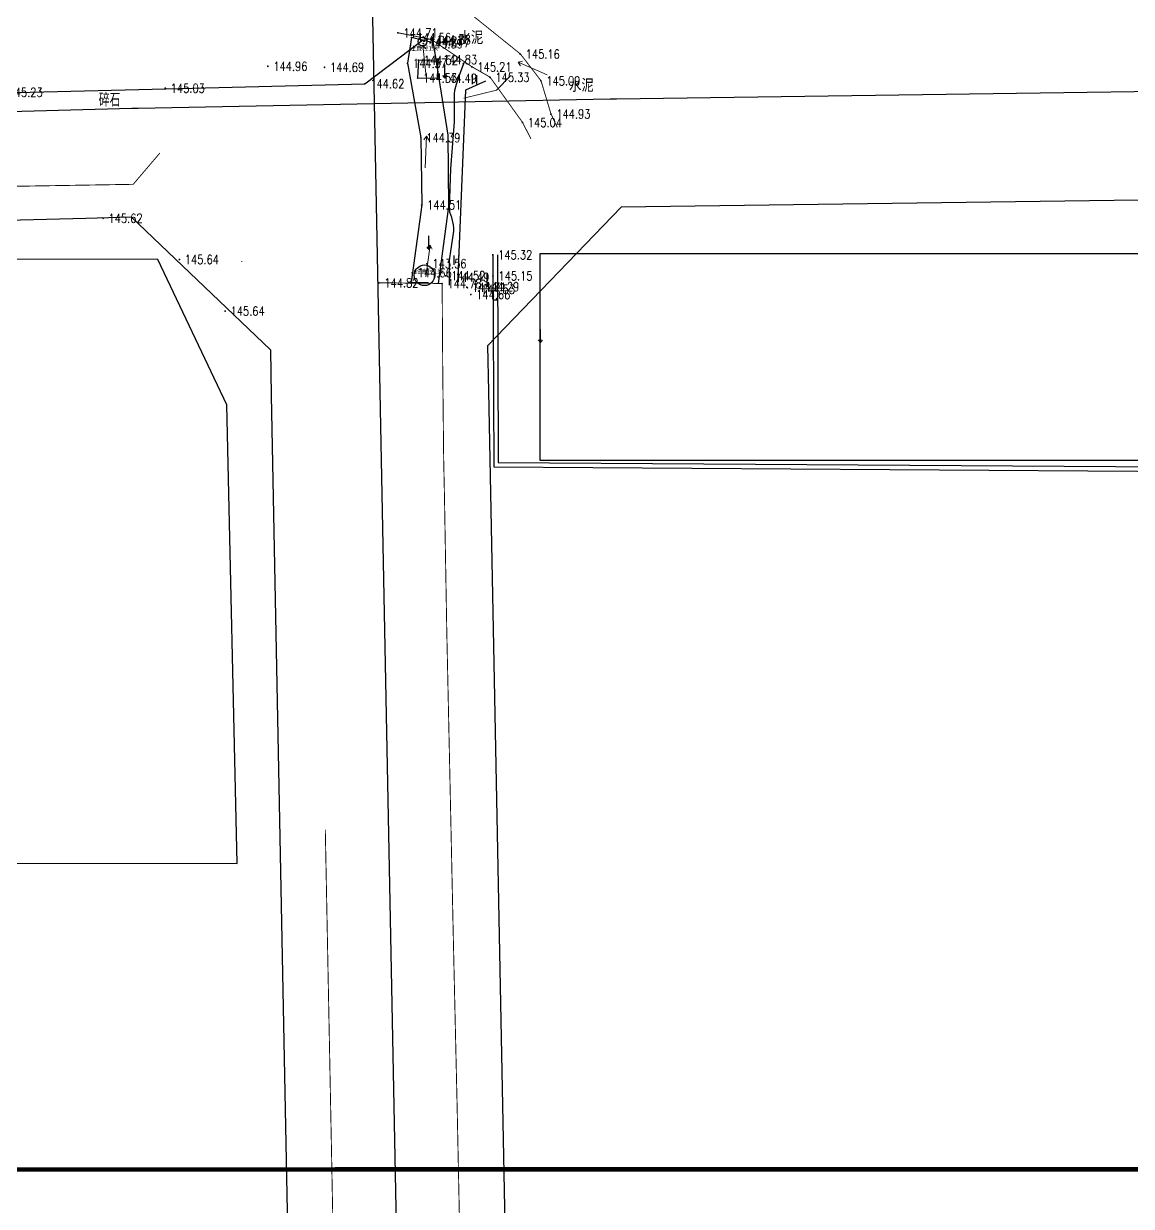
# Model space of a CAD drawing. Extents: x 529262 to 576451, y 2694391 to 2717535.
# Drawn here: x 563639.7 to 563762.1, y 2709203.5 to 2709334.2 of the extents above; entities that cross this region are included whole.
import ezdxf
from ezdxf.enums import TextEntityAlignment as Align
from ezdxf.xclip import XClip

# ---------------------------------------------------------------- set-up
doc = ezdxf.new("R2010")
doc.units = 0
doc.header["$XCLIPFRAME"] = 0
for name, color, linetype in [('DLSS', 4, 'Continuous'), ('DMTZ', 8, 'Continuous'), ('GCD', 8, 'Continuous'), ('JMD', 8, 'Continuous'), ('PP-COM', 7, 'Continuous'), ('RD-中线', 40, 'Continuous'), ('RD-红线', 7, 'Continuous'), ('ZBTZ', 8, 'Continuous'), ('污水管径标注_W10-', 202, 'Continuous')]:
    doc.layers.add(name, color=color, linetype=linetype)
doc.layers.add('SXSS', color=5, linetype='Continuous', lineweight=0)
doc.styles.add('HZ', font='rs.shx', dxfattribs={"width": 0.8, "bigfont": 'hztxt.shx'})
doc.styles.add('宋体', font='', dxfattribs={"width": 0.75})
doc.styles.get('宋体').set_extended_font_data('SimSun')
doc.linetypes.add('10421', pattern='A,2,[150,AAA.SHX,S=0.5,R=0,X=0,Y=0.5],1e-11', length=2)
doc.linetypes.add('445', pattern='A,8,-0.5,[147,AAA.SHX,S=1,R=0,X=0,Y=0],-1.5', length=10)

# ---------------------------------------------------------------- blocks, each defined once
blk = doc.blocks.new('A$C19FD0107')
at = {"layer": 'RD-中线', "color": 8, "linetype": 'Continuous'}
blk.add_lwpolyline([(-10183.3, 15387.4), (-7663.23, 14933.29, 0.038865), (-7616.9, 14928.62), (-7590.58, 14928.02), (-7346.35, 14934.22, -0.001455), (-7345.65, 14934.24), (-7293.51, 14935.26, -0.001453), (-7292.81, 14935.27), (-7218.98, 14936.29), (-7119.65, 14938.66)], format="xyb", dxfattribs=at)
at = {"layer": 'RD-中线', "color": 8, "linetype": 'Continuous', "flags": 128}
blk.add_lwpolyline([(-7325.56, 15239.3), (-7314.16, 14658.58)], dxfattribs=at)
at = {"layer": 'RD-红线', "color": 8}
blk.add_lwpolyline([(-7151.53, 14925.9), (-7218.75, 14924.29), (-7292.26, 14923.28)], dxfattribs=at)
for points in [[(-7292.26, 14923.28), (-7307.05, 14907.99, 0.415927)], [(-7331.05, 14907.52), (-7346.43, 14922.22, 0.41591)]]:
    blk.add_lwpolyline(points, format="xyb", dxfattribs=at)
at = {"layer": 'RD-红线', "color": 8, "linetype": 'Continuous', "flags": 128}
for points in [[(-7595.17, 14915.89), (-7351.45, 14922.09), (-7346.43, 14922.22)], [(-7331.05, 14907.52), (-7330.95, 14902.49), (-7327.04, 14703.38)], [(-7307.05, 14907.99), (-7306.95, 14902.96), (-7302.93, 14698.1)]]:
    blk.add_lwpolyline(points, dxfattribs=at)
blk = doc.blocks.new('GC200')
at = {"linetype": 'Continuous', "const_width": 0.2, "flags": 128}
blk.add_lwpolyline([(-0.1, 0, 1), (0.1, 0, 1)], format="xyb", close=True, dxfattribs=at)
blk = doc.blocks.new('gc086')
at = {"color": 8}
for p, q in [((0, 0), (7, 0)), ((7, 0), (6.18, 0.57)), ((7, 0), (6.18, -0.57))]:
    blk.add_line(p, q, dxfattribs=at)
blk = doc.blocks.new('gc121')
at = {"color": 8}
for p, q in [((-0.5, -1), (-0.5, 1)), ((0.5, -1), (0.5, 1))]:
    blk.add_line(p, q, dxfattribs=at)
blk = doc.blocks.new('gc120')
at = {"color": 8}
for p, q in [((0, 0), (0, 3)), ((-0.5, 0.6), (0, 0)), ((0, 0), (0.5, 0.6))]:
    blk.add_line(p, q, dxfattribs=at)

msp = doc.modelspace()

# ---------------------------------------------------------------- linework, layer by layer
at = {"const_width": 0.5}
msp.add_lwpolyline([(563442.786, 2709779.28), (563289.883, 2709779.107), (563289.942, 2709207.494), (563821.958, 2709207.599), (563821.803, 2709279.728), (564067.53, 2709279.755), (564067.347, 2709718.358), (563442.416, 2709715.821), (563442.786, 2709779.28)], dxfattribs=at)
at = {"color": 8, "linetype": 'Continuous'}
for centre, radius in [((563683.757, 2709332.199), 0.488), ((563683.757, 2709332.199), 0.488), ((563683.974, 2709306.371), 1.138), ((563683.974, 2709306.371), 1.138)]:
    msp.add_circle(centre, radius, dxfattribs=at)
at = {"layer": 'DLSS', "linetype": 'Continuous', "flags": 128}
for points in [[(563670.711, 2709361.091, 0.1, 0.1, 0), (563670.943, 2709349.443, 0, 0, 0), (563673.015, 2709245.11, 0.1, 0.1, 0), (563676.297, 2709074.944, 0.1, 0.1, 0), (563675.795, 2709072.606, 0.1, 0.1, 0), (563674.793, 2709069.897, 0.1, 0.1, 0), (563672.637, 2709065.014, 0.1, 0.1, 0), (563670.699, 2709063.116, 0.1, 0.1, 0), (563668.866, 2709062.112, 0.1, 0.1, 0), (563666.983, 2709061.544, 0.1, 0.1, 0), (563665.254, 2709061.114, 0.1, 0.1, 0), (563661.241, 2709060.611, 0.1, 0.1, 0), (563656.261, 2709060.814, 0.1, 0.1, 0), (563597.966, 2709069.111, 0, 0, 0)], [(563670.711, 2709361.091, 0.1, 0.1, 0), (563670.943, 2709349.443, 0, 0, 0), (563673.015, 2709245.11, 0.1, 0.1, 0), (563676.297, 2709074.944, 0.1, 0.1, 0), (563675.795, 2709072.606, 0.1, 0.1, 0), (563674.793, 2709069.897, 0.1, 0.1, 0), (563672.637, 2709065.014, 0.1, 0.1, 0), (563670.699, 2709063.116, 0.1, 0.1, 0), (563668.866, 2709062.112, 0.1, 0.1, 0), (563666.983, 2709061.544, 0.1, 0.1, 0), (563665.254, 2709061.114, 0.1, 0.1, 0), (563661.241, 2709060.611, 0.1, 0.1, 0), (563656.261, 2709060.814, 0.1, 0.1, 0), (563597.966, 2709069.111, 0, 0, 0)], [(563703.162, 2709016.539, 0.1, 0.1, 0), (563700.801, 2709020.179, 0.1, 0.1, 0), (563698.154, 2709024.548, 0.1, 0.1, 0), (563690.07, 2709038.402, 0.1, 0.1, 0), (563690.271, 2709039.302, 0.1, 0.1, 0), (563690.328, 2709040.649, 0.1, 0.1, 0), (563690.777, 2709043.233, 0.1, 0.1, 0), (563690.794, 2709050.252, 0.1, 0.1, 0), (563690.587, 2709059.547, 0.1, 0.1, 0), (563690.307, 2709069.135, 0.1, 0.1, 0), (563690.349, 2709075.298, 0.1, 0.1, 0), (563688.814, 2709149.971, 0.1, 0.1, 0), (563688.585, 2709164.186, 0.1, 0.1, 0), (563687.805, 2709203.797, 0.1, 0.1, 0), (563687.594, 2709214.13, 0.1, 0.1, 0), (563687.17, 2709232.884, 0.1, 0.1, 0), (563686.439, 2709267.171, 0.1, 0.1, 0), (563686.183, 2709282.056, 0.1, 0.1, 0), (563686.097, 2709286.118, 0.1, 0.1, 0), (563685.993, 2709296.145, 0.1, 0.1, 0), (563685.929, 2709305.466, 0.1, 0.1, 0), (563678.954, 2709305.546, 0, 0, 0)], [(563703.162, 2709016.539, 0.1, 0.1, 0), (563700.801, 2709020.179, 0.1, 0.1, 0), (563698.154, 2709024.548, 0.1, 0.1, 0), (563690.07, 2709038.402, 0.1, 0.1, 0), (563690.271, 2709039.302, 0.1, 0.1, 0), (563690.328, 2709040.649, 0.1, 0.1, 0), (563690.777, 2709043.233, 0.1, 0.1, 0), (563690.794, 2709050.252, 0.1, 0.1, 0), (563690.587, 2709059.547, 0.1, 0.1, 0), (563690.307, 2709069.135, 0.1, 0.1, 0), (563690.349, 2709075.298, 0.1, 0.1, 0), (563688.814, 2709149.971, 0.1, 0.1, 0), (563688.585, 2709164.186, 0.1, 0.1, 0), (563687.805, 2709203.797, 0.1, 0.1, 0), (563687.594, 2709214.13, 0.1, 0.1, 0), (563687.17, 2709232.884, 0.1, 0.1, 0), (563686.439, 2709267.171, 0.1, 0.1, 0), (563686.183, 2709282.056, 0.1, 0.1, 0), (563686.097, 2709286.118, 0.1, 0.1, 0), (563685.993, 2709296.145, 0.1, 0.1, 0), (563685.929, 2709305.466, 0.1, 0.1, 0), (563678.954, 2709305.546, 0, 0, 0)]]:
    msp.add_lwpolyline(points, format="xyseb", dxfattribs=at)
at = {"layer": 'DLSS', "linetype": 'Continuous', "elevation": -4.011, "flags": 128}
msp.add_lwpolyline([(563684.614, 2709360.673, 0.1, 0.1, 0), (563684.616, 2709360.654, 0, 0, 0), (563677.889, 2709360.743, 0, 0, 0), (563678.953, 2709305.596, 0, 0, 0)], format="xyseb", dxfattribs=at)
msp.add_lwpolyline([(563684.614, 2709360.673, 0.1, 0.1, 0), (563684.616, 2709360.654, 0, 0, 0), (563677.889, 2709360.743, 0, 0, 0), (563678.953, 2709305.596, 0, 0, 0)], format="xyseb", dxfattribs=at)
at = {"layer": 'DLSS', "linetype": 'Continuous', "const_width": 0.1, "flags": 128}
for points in [[(563694.58, 2709330.824), (563683.08, 2709340.071)], [(563694.58, 2709330.824), (563683.08, 2709340.071)], [(563695.744, 2709321.444), (563694.814, 2709323.264), (563691.227, 2709328.263), (563689.235, 2709329.405), (563684.74, 2709332.424), (563681.055, 2709333.17)], [(563695.744, 2709321.444), (563694.814, 2709323.264), (563691.227, 2709328.263), (563689.235, 2709329.405), (563684.74, 2709332.424), (563681.055, 2709333.17)], [(563694.58, 2709330.824), (563696.856, 2709327.867), (563697.959, 2709324.199), (563698.65, 2709322.719)], [(563694.58, 2709330.824), (563696.856, 2709327.867), (563697.959, 2709324.199), (563698.65, 2709322.719)], [(563509.441, 2709313.753), (563557.732, 2709314.851), (563651.785, 2709316.423), (563654.735, 2709319.887)]]:
    msp.add_lwpolyline(points, dxfattribs=at)
at = {"layer": 'DMTZ', "linetype": '10421', "flags": 128}
for points in [[(563684.99, 2709332.049), (563682.553, 2709332.658), (563682.107, 2709329.807), (563683.584, 2709321.579), (563683.678, 2709314.153), (563682.491, 2709305.57), (563684.426, 2709305.557)], [(563684.99, 2709332.049), (563682.553, 2709332.658), (563682.107, 2709329.807), (563683.584, 2709321.579), (563683.678, 2709314.153), (563682.491, 2709305.57), (563684.426, 2709305.557)], [(563685.537, 2709305.47), (563686.681, 2709313.965), (563686.581, 2709321.865), (563684.99, 2709332.049)], [(563685.537, 2709305.47), (563686.681, 2709313.965), (563686.581, 2709321.865), (563684.99, 2709332.049)], [(563686.741, 2709305.262), (563686.756, 2709308.025), (563687.225, 2709311.239), (563687.226, 2709311.573), (563687.191, 2709311.956), (563687.001, 2709312.741), (563686.772, 2709313.337), (563686.724, 2709313.831), (563686.903, 2709318.14), (563687.305, 2709323.341), (563687.297, 2709326.383), (563687.346, 2709326.809), (563687.529, 2709327.473), (563687.895, 2709328.596), (563688.382, 2709329.972)]]:
    msp.add_lwpolyline(points, dxfattribs=at)
at = {"layer": 'JMD', "linetype": 'Continuous'}
msp.add_line((563691.557, 2709303.643), (563692.057, 2709303.645), dxfattribs=at)
msp.add_line((563691.557, 2709303.643), (563692.057, 2709303.645), dxfattribs=at)
at = {"layer": 'JMD', "linetype": 'Continuous', "flags": 128}
for points in [[(563683.307, 2709330.135), (563683.223, 2709328.172), (563685.417, 2709328.146), (563685.501, 2709330.109)], [(563567.37, 2709241.408), (563663.278, 2709241.37), (563662.137, 2709292.046), (563654.488, 2709308.13), (563565.866, 2709308.165), (563566.228, 2709292.084)], [(563567.37, 2709241.408), (563663.278, 2709241.37), (563662.137, 2709292.046), (563654.488, 2709308.13), (563565.866, 2709308.165), (563566.228, 2709292.084)]]:
    msp.add_lwpolyline(points, close=True, dxfattribs=at)
at = {"layer": 'JMD', "linetype": '445', "flags": 128}
msp.add_lwpolyline([(563690.715, 2709327.803), (563688.508, 2709326.809), (563687.628, 2709305.304)], dxfattribs=at)
at = {"layer": 'JMD', "linetype": 'Continuous', "flags": 128}
for points in [[(563663.742, 2709307.894), (563663.742, 2709307.861)], [(563691.534, 2709308.643), (563691.641, 2709285.193), (563811.991, 2709284.401), (563812.045, 2709285.902)], [(563691.534, 2709308.643), (563691.641, 2709285.193), (563811.991, 2709284.401), (563812.045, 2709285.902)], [(563692.034, 2709308.645), (563692.139, 2709285.69), (563811.509, 2709284.904), (563811.545, 2709285.92)], [(563692.034, 2709308.645), (563692.139, 2709285.69), (563811.509, 2709284.904), (563811.545, 2709285.92)]]:
    msp.add_lwpolyline(points, dxfattribs=at)
at = {"layer": 'JMD', "linetype": 'Continuous'}
msp.add_lwpolyline([(563696.768, 2709308.781), (563812.045, 2709308.781), (563812.045, 2709285.902), (563696.768, 2709285.892)], close=True, dxfattribs=at)
msp.add_lwpolyline([(563696.768, 2709308.781), (563812.045, 2709308.781), (563812.045, 2709285.902), (563696.768, 2709285.892)], close=True, dxfattribs=at)
at = {"layer": 'SXSS', "color": 8, "linetype": 'Continuous'}
msp.add_lwpolyline([(563693.478, 2709328.42), (563691.929, 2709326.834), (563688.337, 2709325.955)], dxfattribs=at)
at = {"layer": '污水管径标注_W10-'}
msp.add_lwpolyline([(563377.888, 2709331.026), (563397.466, 2709320.991), (563415.461, 2709321.409), (563435.456, 2709321.872), (563457.45, 2709322.382), (563475.445, 2709322.8), (563495.44, 2709323.263), (563517.434, 2709323.773), (563535.429, 2709324.189), (563555.423, 2709324.65), (563577.418, 2709325.158), (563595.413, 2709325.567), (563615.408, 2709326.021), (563637.402, 2709326.521), (563655.396, 2709326.975), (563677.389, 2709327.53), (563683.772, 2709332.354)], dxfattribs=at)

# ---------------------------------------------------------------- block references
at = {"layer": 'GCD', "color": 3, "linetype": 'Continuous'}
ref = msp.add_blockref('GC200', (563681.043, 2709333.154, 144.71), dxfattribs=dict(at, xscale=0.5, yscale=0.5, zscale=0.5))
ref.add_attrib('height', '144.71', dxfattribs={"linetype": 'Continuous', "height": 1, "style": 'HZ', "width": 0.8}).set_placement((563681.643, 2709333.154, 144.71), align=Align.MIDDLE_LEFT)
ref = msp.add_blockref('GC200', (563681.043, 2709333.154, 144.71), dxfattribs=dict(at, xscale=0.5, yscale=0.5, zscale=0.5))
ref.add_attrib('height', '144.71', dxfattribs={"linetype": 'Continuous', "height": 1, "style": 'HZ', "width": 0.8}).set_placement((563681.643, 2709333.154, 144.71), align=Align.MIDDLE_LEFT)
ref = msp.add_blockref('GC200', (563682.541, 2709332.642, 144.56), dxfattribs=dict(at, xscale=0.5, yscale=0.5, zscale=0.5))
ref.add_attrib('height', '144.56', dxfattribs={"linetype": 'Continuous', "height": 1, "style": 'HZ', "width": 0.8}).set_placement((563683.141, 2709332.642, 144.56), align=Align.MIDDLE_LEFT)
ref = msp.add_blockref('GC200', (563682.541, 2709332.642, 144.56), dxfattribs=dict(at, xscale=0.5, yscale=0.5, zscale=0.5))
ref.add_attrib('height', '144.56', dxfattribs={"linetype": 'Continuous', "height": 1, "style": 'HZ', "width": 0.8}).set_placement((563683.141, 2709332.642, 144.56), align=Align.MIDDLE_LEFT)
ref = msp.add_blockref('GC200', (563683.923, 2709332.231, 144.268), dxfattribs=dict(at, xscale=0.5, yscale=0.5, zscale=0.5))
ref.add_attrib('height', '144.27', dxfattribs={"linetype": 'Continuous', "height": 1, "style": 'HZ', "width": 0.8}).set_placement((563684.523, 2709332.231, 144.268), align=Align.MIDDLE_LEFT)
ref = msp.add_blockref('GC200', (563683.923, 2709332.231, 144.268), dxfattribs=dict(at, xscale=0.5, yscale=0.5, zscale=0.5))
ref.add_attrib('height', '144.27', dxfattribs={"linetype": 'Continuous', "height": 1, "style": 'HZ', "width": 0.8}).set_placement((563684.523, 2709332.231, 144.268), align=Align.MIDDLE_LEFT)
ref = msp.add_blockref('GC200', (563684.728, 2709332.408, 144.884), dxfattribs=dict(at, xscale=0.5, yscale=0.5, zscale=0.5))
ref.add_attrib('height', '144.88', dxfattribs={"linetype": 'Continuous', "height": 1, "style": 'HZ', "width": 0.8}).set_placement((563685.328, 2709332.408, 144.884), align=Align.MIDDLE_LEFT)
ref = msp.add_blockref('GC200', (563684.728, 2709332.408, 144.884), dxfattribs=dict(at, xscale=0.5, yscale=0.5, zscale=0.5))
ref.add_attrib('height', '144.88', dxfattribs={"linetype": 'Continuous', "height": 1, "style": 'HZ', "width": 0.8}).set_placement((563685.328, 2709332.408, 144.884), align=Align.MIDDLE_LEFT)
ref = msp.add_blockref('GC200', (563683.848, 2709331.973, 143.394), dxfattribs=dict(at, xscale=0.5, yscale=0.5, zscale=0.5))
ref.add_attrib('height', '143.39', dxfattribs={"linetype": 'Continuous', "height": 1, "style": 'HZ', "width": 0.8}).set_placement((563684.448, 2709331.973, 143.394), align=Align.MIDDLE_LEFT)
ref = msp.add_blockref('GC200', (563683.848, 2709331.973, 143.394), dxfattribs=dict(at, xscale=0.5, yscale=0.5, zscale=0.5))
ref.add_attrib('height', '143.39', dxfattribs={"linetype": 'Continuous', "height": 1, "style": 'HZ', "width": 0.8}).set_placement((563684.448, 2709331.973, 143.394), align=Align.MIDDLE_LEFT)
ref = msp.add_blockref('GC200', (563684.603, 2709332.071, 144.471), dxfattribs=dict(at, xscale=0.5, yscale=0.5, zscale=0.5))
ref.add_attrib('height', '144.47', dxfattribs={"linetype": 'Continuous', "height": 1, "style": 'HZ', "width": 0.8}).set_placement((563685.203, 2709332.071, 144.471), align=Align.MIDDLE_LEFT)
ref = msp.add_blockref('GC200', (563684.603, 2709332.071, 144.471), dxfattribs=dict(at, xscale=0.5, yscale=0.5, zscale=0.5))
ref.add_attrib('height', '144.47', dxfattribs={"linetype": 'Continuous', "height": 1, "style": 'HZ', "width": 0.8}).set_placement((563685.203, 2709332.071, 144.471), align=Align.MIDDLE_LEFT)
ref = msp.add_blockref('GC200', (563682.095, 2709329.791, 144.365), dxfattribs=dict(at, xscale=0.5, yscale=0.5, zscale=0.5))
ref.add_attrib('height', '144.37', dxfattribs={"linetype": 'Continuous', "height": 1, "style": 'HZ', "width": 0.8}).set_placement((563682.695, 2709329.791, 144.365), align=Align.MIDDLE_LEFT)
ref = msp.add_blockref('GC200', (563682.095, 2709329.791, 144.365), dxfattribs=dict(at, xscale=0.5, yscale=0.5, zscale=0.5))
ref.add_attrib('height', '144.37', dxfattribs={"linetype": 'Continuous', "height": 1, "style": 'HZ', "width": 0.8}).set_placement((563682.695, 2709329.791, 144.365), align=Align.MIDDLE_LEFT)
at = {"layer": 'GCD', "linetype": 'Continuous'}
ref = msp.add_blockref('GC200', (563683.303, 2709330.138, 144.52), dxfattribs=dict(at, xscale=0.5, yscale=0.5, zscale=0.5))
ref.add_attrib('height', '144.52', dxfattribs={"linetype": 'Continuous', "height": 1, "style": 'HZ', "width": 0.8}).set_placement((563683.903, 2709330.138, 144.52), align=Align.MIDDLE_LEFT)
ref = msp.add_blockref('GC200', (563685.424, 2709330.207, 144.831), dxfattribs=dict(at, xscale=0.5, yscale=0.5, zscale=0.5))
ref.add_attrib('height', '144.83', dxfattribs={"linetype": 'Continuous', "height": 1, "style": 'HZ', "width": 0.8}).set_placement((563686.024, 2709330.207, 144.831), align=Align.MIDDLE_LEFT)
at = {"layer": 'GCD', "color": 3, "linetype": 'Continuous'}
ref = msp.add_blockref('GC200', (563694.568, 2709330.808, 145.164), dxfattribs=dict(at, xscale=0.5, yscale=0.5, zscale=0.5))
ref.add_attrib('height', '145.16', dxfattribs={"linetype": 'Continuous', "height": 1, "style": 'HZ', "width": 0.8}).set_placement((563695.168, 2709330.808, 145.164), align=Align.MIDDLE_LEFT)
ref = msp.add_blockref('GC200', (563694.568, 2709330.808, 145.164), dxfattribs=dict(at, xscale=0.5, yscale=0.5, zscale=0.5))
ref.add_attrib('height', '145.16', dxfattribs={"linetype": 'Continuous', "height": 1, "style": 'HZ', "width": 0.8}).set_placement((563695.168, 2709330.808, 145.164), align=Align.MIDDLE_LEFT)
at = {"layer": 'GCD', "linetype": 'Continuous'}
ref = msp.add_blockref('GC200', (563666.669, 2709329.463, 144.956), dxfattribs=dict(at, xscale=0.5, yscale=0.5, zscale=0.5))
ref.add_attrib('height', '144.96', dxfattribs={"linetype": 'Continuous', "height": 1, "style": 'HZ', "width": 0.8}).set_placement((563667.269, 2709329.463, 144.956), align=Align.MIDDLE_LEFT)
ref = msp.add_blockref('GC200', (563672.936, 2709329.353, 144.688), dxfattribs=dict(at, xscale=0.5, yscale=0.5, zscale=0.5))
ref.add_attrib('height', '144.69', dxfattribs={"linetype": 'Continuous', "height": 1, "style": 'HZ', "width": 0.8}).set_placement((563673.536, 2709329.353, 144.688), align=Align.MIDDLE_LEFT)
at = {"layer": 'GCD', "color": 3, "linetype": 'Continuous'}
ref = msp.add_blockref('GC200', (563689.223, 2709329.389, 145.207), dxfattribs=dict(at, xscale=0.5, yscale=0.5, zscale=0.5))
ref.add_attrib('height', '145.21', dxfattribs={"linetype": 'Continuous', "height": 1, "style": 'HZ', "width": 0.8}).set_placement((563689.823, 2709329.389, 145.207), align=Align.MIDDLE_LEFT)
ref = msp.add_blockref('GC200', (563689.223, 2709329.389, 145.207), dxfattribs=dict(at, xscale=0.5, yscale=0.5, zscale=0.5))
ref.add_attrib('height', '145.21', dxfattribs={"linetype": 'Continuous', "height": 1, "style": 'HZ', "width": 0.8}).set_placement((563689.823, 2709329.389, 145.207), align=Align.MIDDLE_LEFT)
at = {"layer": 'GCD', "linetype": 'Continuous'}
ref = msp.add_blockref('GC200', (563655.331, 2709327.043, 145.03), dxfattribs=dict(at, xscale=0.5, yscale=0.5, zscale=0.5))
ref.add_attrib('height', '145.03', dxfattribs={"linetype": 'Continuous', "height": 1, "style": 'HZ', "width": 0.8}).set_placement((563655.931, 2709327.043, 145.03), align=Align.MIDDLE_LEFT)
ref = msp.add_blockref('GC200', (563677.386, 2709327.532, 144.62), dxfattribs=dict(at, xscale=0.5, yscale=0.5, zscale=0.5))
ref.add_attrib('height', '144.62', dxfattribs={"linetype": 'Continuous', "height": 1, "style": 'HZ', "width": 0.8}).set_placement((563677.986, 2709327.532, 144.62), align=Align.MIDDLE_LEFT)
ref = msp.add_blockref('GC200', (563683.219, 2709328.175, 144.525), dxfattribs=dict(at, xscale=0.5, yscale=0.5, zscale=0.5))
ref.add_attrib('height', '144.53', dxfattribs={"linetype": 'Continuous', "height": 1, "style": 'HZ', "width": 0.8}).set_placement((563683.819, 2709328.175, 144.525), align=Align.MIDDLE_LEFT)
ref = msp.add_blockref('GC200', (563685.413, 2709328.149, 144.492), dxfattribs=dict(at, xscale=0.5, yscale=0.5, zscale=0.5))
ref.add_attrib('height', '144.49', dxfattribs={"linetype": 'Continuous', "height": 1, "style": 'HZ', "width": 0.8}).set_placement((563686.013, 2709328.149, 144.492), align=Align.MIDDLE_LEFT)
at = {"layer": 'GCD', "color": 3, "linetype": 'Continuous'}
ref = msp.add_blockref('GC200', (563691.215, 2709328.247, 145.328), dxfattribs=dict(at, xscale=0.5, yscale=0.5, zscale=0.5))
ref.add_attrib('height', '145.33', dxfattribs={"linetype": 'Continuous', "height": 1, "style": 'HZ', "width": 0.8}).set_placement((563691.815, 2709328.247, 145.328), align=Align.MIDDLE_LEFT)
ref = msp.add_blockref('GC200', (563691.215, 2709328.247, 145.328), dxfattribs=dict(at, xscale=0.5, yscale=0.5, zscale=0.5))
ref.add_attrib('height', '145.33', dxfattribs={"linetype": 'Continuous', "height": 1, "style": 'HZ', "width": 0.8}).set_placement((563691.815, 2709328.247, 145.328), align=Align.MIDDLE_LEFT)
ref = msp.add_blockref('GC200', (563696.844, 2709327.851, 145.09), dxfattribs=dict(at, xscale=0.5, yscale=0.5, zscale=0.5))
ref.add_attrib('height', '145.09', dxfattribs={"linetype": 'Continuous', "height": 1, "style": 'HZ', "width": 0.8}).set_placement((563697.444, 2709327.851, 145.09), align=Align.MIDDLE_LEFT)
ref = msp.add_blockref('GC200', (563696.844, 2709327.851, 145.09), dxfattribs=dict(at, xscale=0.5, yscale=0.5, zscale=0.5))
ref.add_attrib('height', '145.09', dxfattribs={"linetype": 'Continuous', "height": 1, "style": 'HZ', "width": 0.8}).set_placement((563697.444, 2709327.851, 145.09), align=Align.MIDDLE_LEFT)
at = {"layer": 'GCD', "linetype": 'Continuous'}
ref = msp.add_blockref('GC200', (563637.403, 2709326.597, 145.23), dxfattribs=dict(at, xscale=0.5, yscale=0.5, zscale=0.5))
ref.add_attrib('height', '145.23', dxfattribs={"linetype": 'Continuous', "height": 1, "style": 'HZ', "width": 0.8}).set_placement((563638.003, 2709326.597, 145.23), align=Align.MIDDLE_LEFT)
at = {"layer": 'GCD', "color": 3, "linetype": 'Continuous'}
ref = msp.add_blockref('GC200', (563694.802, 2709323.248, 145.036), dxfattribs=dict(at, xscale=0.5, yscale=0.5, zscale=0.5))
ref.add_attrib('height', '145.04', dxfattribs={"linetype": 'Continuous', "height": 1, "style": 'HZ', "width": 0.8}).set_placement((563695.402, 2709323.248, 145.036), align=Align.MIDDLE_LEFT)
ref = msp.add_blockref('GC200', (563694.802, 2709323.248, 145.036), dxfattribs=dict(at, xscale=0.5, yscale=0.5, zscale=0.5))
ref.add_attrib('height', '145.04', dxfattribs={"linetype": 'Continuous', "height": 1, "style": 'HZ', "width": 0.8}).set_placement((563695.402, 2709323.248, 145.036), align=Align.MIDDLE_LEFT)
ref = msp.add_blockref('GC200', (563697.947, 2709324.183, 144.93), dxfattribs=dict(at, xscale=0.5, yscale=0.5, zscale=0.5))
ref.add_attrib('height', '144.93', dxfattribs={"linetype": 'Continuous', "height": 1, "style": 'HZ', "width": 0.8}).set_placement((563698.547, 2709324.183, 144.93), align=Align.MIDDLE_LEFT)
ref = msp.add_blockref('GC200', (563697.947, 2709324.183, 144.93), dxfattribs=dict(at, xscale=0.5, yscale=0.5, zscale=0.5))
ref.add_attrib('height', '144.93', dxfattribs={"linetype": 'Continuous', "height": 1, "style": 'HZ', "width": 0.8}).set_placement((563698.547, 2709324.183, 144.93), align=Align.MIDDLE_LEFT)
ref = msp.add_blockref('GC200', (563683.572, 2709321.563, 144.387), dxfattribs=dict(at, xscale=0.5, yscale=0.5, zscale=0.5))
ref.add_attrib('height', '144.39', dxfattribs={"linetype": 'Continuous', "height": 1, "style": 'HZ', "width": 0.8}).set_placement((563684.172, 2709321.563, 144.387), align=Align.MIDDLE_LEFT)
ref = msp.add_blockref('GC200', (563683.572, 2709321.563, 144.387), dxfattribs=dict(at, xscale=0.5, yscale=0.5, zscale=0.5))
ref.add_attrib('height', '144.39', dxfattribs={"linetype": 'Continuous', "height": 1, "style": 'HZ', "width": 0.8}).set_placement((563684.172, 2709321.563, 144.387), align=Align.MIDDLE_LEFT)
ref = msp.add_blockref('GC200', (563683.666, 2709314.137, 144.514), dxfattribs=dict(at, xscale=0.5, yscale=0.5, zscale=0.5))
ref.add_attrib('height', '144.51', dxfattribs={"linetype": 'Continuous', "height": 1, "style": 'HZ', "width": 0.8}).set_placement((563684.266, 2709314.137, 144.514), align=Align.MIDDLE_LEFT)
ref = msp.add_blockref('GC200', (563683.666, 2709314.137, 144.514), dxfattribs=dict(at, xscale=0.5, yscale=0.5, zscale=0.5))
ref.add_attrib('height', '144.51', dxfattribs={"linetype": 'Continuous', "height": 1, "style": 'HZ', "width": 0.8}).set_placement((563684.266, 2709314.137, 144.514), align=Align.MIDDLE_LEFT)
ref = msp.add_blockref('GC200', (563648.451, 2709312.671, 145.62), dxfattribs=dict(at, xscale=0.5, yscale=0.5, zscale=0.5))
ref.add_attrib('height', '145.62', dxfattribs={"linetype": 'Continuous', "height": 1, "style": 'HZ', "width": 0.8}).set_placement((563649.051, 2709312.671, 145.62), align=Align.MIDDLE_LEFT)
ref = msp.add_blockref('GC200', (563648.451, 2709312.671, 145.62), dxfattribs=dict(at, xscale=0.5, yscale=0.5, zscale=0.5))
ref.add_attrib('height', '145.62', dxfattribs={"linetype": 'Continuous', "height": 1, "style": 'HZ', "width": 0.8}).set_placement((563649.051, 2709312.671, 145.62), align=Align.MIDDLE_LEFT)
ref = msp.add_blockref('GC200', (563656.887, 2709308.113, 145.641), dxfattribs=dict(at, xscale=0.5, yscale=0.5, zscale=0.5))
ref.add_attrib('height', '145.64', dxfattribs={"linetype": 'Continuous', "height": 1, "style": 'HZ', "width": 0.8}).set_placement((563657.487, 2709308.113, 145.641), align=Align.MIDDLE_LEFT)
ref = msp.add_blockref('GC200', (563656.887, 2709308.113, 145.641), dxfattribs=dict(at, xscale=0.5, yscale=0.5, zscale=0.5))
ref.add_attrib('height', '145.64', dxfattribs={"linetype": 'Continuous', "height": 1, "style": 'HZ', "width": 0.8}).set_placement((563657.487, 2709308.113, 145.641), align=Align.MIDDLE_LEFT)
ref = msp.add_blockref('GC200', (563684.257, 2709307.649, 143.561), dxfattribs=dict(at, xscale=0.5, yscale=0.5, zscale=0.5))
ref.add_attrib('height', '143.56', dxfattribs={"linetype": 'Continuous', "height": 1, "style": 'HZ', "width": 0.8}).set_placement((563684.857, 2709307.649, 143.561), align=Align.MIDDLE_LEFT)
ref = msp.add_blockref('GC200', (563684.257, 2709307.649, 143.561), dxfattribs=dict(at, xscale=0.5, yscale=0.5, zscale=0.5))
ref.add_attrib('height', '143.56', dxfattribs={"linetype": 'Continuous', "height": 1, "style": 'HZ', "width": 0.8}).set_placement((563684.857, 2709307.649, 143.561), align=Align.MIDDLE_LEFT)
ref = msp.add_blockref('GC200', (563691.521, 2709308.628, 145.318), dxfattribs=dict(at, xscale=0.5, yscale=0.5, zscale=0.5))
ref.add_attrib('height', '145.32', dxfattribs={"linetype": 'Continuous', "height": 1, "style": 'HZ', "width": 0.8}).set_placement((563692.121, 2709308.628, 145.318), align=Align.MIDDLE_LEFT)
ref = msp.add_blockref('GC200', (563691.521, 2709308.628, 145.318), dxfattribs=dict(at, xscale=0.5, yscale=0.5, zscale=0.5))
ref.add_attrib('height', '145.32', dxfattribs={"linetype": 'Continuous', "height": 1, "style": 'HZ', "width": 0.8}).set_placement((563692.121, 2709308.628, 145.318), align=Align.MIDDLE_LEFT)
ref = msp.add_blockref('GC200', (563682.621, 2709306.645, 144.655), dxfattribs=dict(at, xscale=0.5, yscale=0.5, zscale=0.5))
ref.add_attrib('height', '144.66', dxfattribs={"linetype": 'Continuous', "height": 1, "style": 'HZ', "width": 0.8}).set_placement((563683.221, 2709306.645, 144.655), align=Align.MIDDLE_LEFT)
ref = msp.add_blockref('GC200', (563682.621, 2709306.645, 144.655), dxfattribs=dict(at, xscale=0.5, yscale=0.5, zscale=0.5))
ref.add_attrib('height', '144.66', dxfattribs={"linetype": 'Continuous', "height": 1, "style": 'HZ', "width": 0.8}).set_placement((563683.221, 2709306.645, 144.655), align=Align.MIDDLE_LEFT)
ref = msp.add_blockref('GC200', (563686.329, 2709306.315, 144.519), dxfattribs=dict(at, xscale=0.5, yscale=0.5, zscale=0.5))
ref.add_attrib('height', '144.52', dxfattribs={"linetype": 'Continuous', "height": 1, "style": 'HZ', "width": 0.8}).set_placement((563686.929, 2709306.315, 144.519), align=Align.MIDDLE_LEFT)
ref = msp.add_blockref('GC200', (563686.329, 2709306.315, 144.519), dxfattribs=dict(at, xscale=0.5, yscale=0.5, zscale=0.5))
ref.add_attrib('height', '144.52', dxfattribs={"linetype": 'Continuous', "height": 1, "style": 'HZ', "width": 0.8}).set_placement((563686.929, 2709306.315, 144.519), align=Align.MIDDLE_LEFT)
ref = msp.add_blockref('GC200', (563686.777, 2709306.137, 144.492), dxfattribs=dict(at, xscale=0.5, yscale=0.5, zscale=0.5))
ref.add_attrib('height', '144.49', dxfattribs={"linetype": 'Continuous', "height": 1, "style": 'HZ', "width": 0.8}).set_placement((563687.377, 2709306.137, 144.492), align=Align.MIDDLE_LEFT)
ref = msp.add_blockref('GC200', (563686.777, 2709306.137, 144.492), dxfattribs=dict(at, xscale=0.5, yscale=0.5, zscale=0.5))
ref.add_attrib('height', '144.49', dxfattribs={"linetype": 'Continuous', "height": 1, "style": 'HZ', "width": 0.8}).set_placement((563687.377, 2709306.137, 144.492), align=Align.MIDDLE_LEFT)
ref = msp.add_blockref('GC200', (563691.551, 2709306.305, 145.149), dxfattribs=dict(at, xscale=0.5, yscale=0.5, zscale=0.5))
ref.add_attrib('height', '145.15', dxfattribs={"linetype": 'Continuous', "height": 1, "style": 'HZ', "width": 0.8}).set_placement((563692.151, 2709306.305, 145.149), align=Align.MIDDLE_LEFT)
ref = msp.add_blockref('GC200', (563691.551, 2709306.305, 145.149), dxfattribs=dict(at, xscale=0.5, yscale=0.5, zscale=0.5))
ref.add_attrib('height', '145.15', dxfattribs={"linetype": 'Continuous', "height": 1, "style": 'HZ', "width": 0.8}).set_placement((563692.151, 2709306.305, 145.149), align=Align.MIDDLE_LEFT)
ref = msp.add_blockref('GC200', (563678.942, 2709305.53, 144.821), dxfattribs=dict(at, xscale=0.5, yscale=0.5, zscale=0.5))
ref.add_attrib('height', '144.82', dxfattribs={"linetype": 'Continuous', "height": 1, "style": 'HZ', "width": 0.8}).set_placement((563679.542, 2709305.53, 144.821), align=Align.MIDDLE_LEFT)
ref = msp.add_blockref('GC200', (563678.942, 2709305.53, 144.821), dxfattribs=dict(at, xscale=0.5, yscale=0.5, zscale=0.5))
ref.add_attrib('height', '144.82', dxfattribs={"linetype": 'Continuous', "height": 1, "style": 'HZ', "width": 0.8}).set_placement((563679.542, 2709305.53, 144.821), align=Align.MIDDLE_LEFT)
ref = msp.add_blockref('GC200', (563685.917, 2709305.45, 144.778), dxfattribs=dict(at, xscale=0.5, yscale=0.5, zscale=0.5))
ref.add_attrib('height', '144.78', dxfattribs={"linetype": 'Continuous', "height": 1, "style": 'HZ', "width": 0.8}).set_placement((563686.517, 2709305.45, 144.778), align=Align.MIDDLE_LEFT)
ref = msp.add_blockref('GC200', (563685.917, 2709305.45, 144.778), dxfattribs=dict(at, xscale=0.5, yscale=0.5, zscale=0.5))
ref.add_attrib('height', '144.78', dxfattribs={"linetype": 'Continuous', "height": 1, "style": 'HZ', "width": 0.8}).set_placement((563686.517, 2709305.45, 144.778), align=Align.MIDDLE_LEFT)
ref = msp.add_blockref('GC200', (563688.656, 2709305.053, 144.706), dxfattribs=dict(at, xscale=0.5, yscale=0.5, zscale=0.5))
ref.add_attrib('height', '144.71', dxfattribs={"linetype": 'Continuous', "height": 1, "style": 'HZ', "width": 0.8}).set_placement((563689.256, 2709305.053, 144.706), align=Align.MIDDLE_LEFT)
ref = msp.add_blockref('GC200', (563688.656, 2709305.053, 144.706), dxfattribs=dict(at, xscale=0.5, yscale=0.5, zscale=0.5))
ref.add_attrib('height', '144.71', dxfattribs={"linetype": 'Continuous', "height": 1, "style": 'HZ', "width": 0.8}).set_placement((563689.256, 2709305.053, 144.706), align=Align.MIDDLE_LEFT)
ref = msp.add_blockref('GC200', (563689.613, 2709304.808, 144.53), dxfattribs=dict(at, xscale=0.5, yscale=0.5, zscale=0.5))
ref.add_attrib('height', '144.53', dxfattribs={"linetype": 'Continuous', "height": 1, "style": 'HZ', "width": 0.8}).set_placement((563690.213, 2709304.808, 144.53), align=Align.MIDDLE_LEFT)
ref = msp.add_blockref('GC200', (563689.613, 2709304.808, 144.53), dxfattribs=dict(at, xscale=0.5, yscale=0.5, zscale=0.5))
ref.add_attrib('height', '144.53', dxfattribs={"linetype": 'Continuous', "height": 1, "style": 'HZ', "width": 0.8}).set_placement((563690.213, 2709304.808, 144.53), align=Align.MIDDLE_LEFT)
ref = msp.add_blockref('GC200', (563690.077, 2709305.098, 144.287), dxfattribs=dict(at, xscale=0.5, yscale=0.5, zscale=0.5))
ref.add_attrib('height', '144.29', dxfattribs={"linetype": 'Continuous', "height": 1, "style": 'HZ', "width": 0.8}).set_placement((563690.677, 2709305.098, 144.287), align=Align.MIDDLE_LEFT)
ref = msp.add_blockref('GC200', (563690.077, 2709305.098, 144.287), dxfattribs=dict(at, xscale=0.5, yscale=0.5, zscale=0.5))
ref.add_attrib('height', '144.29', dxfattribs={"linetype": 'Continuous', "height": 1, "style": 'HZ', "width": 0.8}).set_placement((563690.677, 2709305.098, 144.287), align=Align.MIDDLE_LEFT)
ref = msp.add_blockref('GC200', (563689.091, 2709304.242, 144.659), dxfattribs=dict(at, xscale=0.5, yscale=0.5, zscale=0.5))
ref.add_attrib('height', '144.66', dxfattribs={"linetype": 'Continuous', "height": 1, "style": 'HZ', "width": 0.8}).set_placement((563689.691, 2709304.242, 144.659), align=Align.MIDDLE_LEFT)
ref = msp.add_blockref('GC200', (563689.091, 2709304.242, 144.659), dxfattribs=dict(at, xscale=0.5, yscale=0.5, zscale=0.5))
ref.add_attrib('height', '144.66', dxfattribs={"linetype": 'Continuous', "height": 1, "style": 'HZ', "width": 0.8}).set_placement((563689.691, 2709304.242, 144.659), align=Align.MIDDLE_LEFT)
ref = msp.add_blockref('GC200', (563661.941, 2709302.412, 145.639), dxfattribs=dict(at, xscale=0.5, yscale=0.5, zscale=0.5))
ref.add_attrib('height', '145.64', dxfattribs={"linetype": 'Continuous', "height": 1, "style": 'HZ', "width": 0.8}).set_placement((563662.541, 2709302.412, 145.639), align=Align.MIDDLE_LEFT)
ref = msp.add_blockref('GC200', (563661.941, 2709302.412, 145.639), dxfattribs=dict(at, xscale=0.5, yscale=0.5, zscale=0.5))
ref.add_attrib('height', '145.64', dxfattribs={"linetype": 'Continuous', "height": 1, "style": 'HZ', "width": 0.8}).set_placement((563662.541, 2709302.412, 145.639), align=Align.MIDDLE_LEFT)
at = {"layer": 'PP-COM'}
ref = msp.add_blockref('A$C19FD0107', (570997.993, 2694390.603), dxfattribs=at)
XClip(ref).set_block_clipping_path([(-9366.4383134884, 14428.6043910822), (-3328.4480743363, 17452.7484863754)])
at = {"layer": 'SXSS', "color": 8, "linetype": 'Continuous'}
for p, xscale, yscale, zscale, rotation in [((563684.166, 2709328.303), 0.4999999999160925, 0.4999999999160925, 0.4999999999160925, 95.91040373530714), ((563684.166, 2709328.303), 0.4999999999160925, 0.4999999999160925, 0.4999999999160925, 95.91040373530714), ((563697.536, 2709328.514), 0.5000000000083563, 0.5000000000083563, 0.5000000000083563, 156.0406720338396), ((563684.049, 2709318.242), 0.4999999997934027, 0.4999999997934027, 0.4999999997934027, 87.62659916959485), ((563684.049, 2709318.242), 0.4999999997934027, 0.4999999997934027, 0.4999999997934027, 87.62659916959485), ((563684.049, 2709318.242), 0.4999999997934027, 0.4999999997934027, 0.4999999997934027, 87.62659916959485), ((563684.14, 2709306.216), 0.4999999998250128, 0.4999999998250128, 0.4999999998250128, 82.43811808112169), ((563684.14, 2709306.216), 0.4999999998250128, 0.4999999998250128, 0.4999999998250128, 82.43811808112169)]:
    msp.add_blockref('gc086', p, dxfattribs=dict(at, xscale=xscale, yscale=yscale, zscale=zscale, rotation=rotation))
at = {"layer": 'ZBTZ', "linetype": 'Continuous', "xscale": 0.5, "yscale": 0.5}
for name, p in [('gc120', (563686.226, 2709328.163)), ('gc121', (563689.52, 2709327.995)), ('gc120', (563684.475, 2709309.23)), ('gc121', (563687.523, 2709308.041)), ('gc120', (563690.898, 2709305.082)), ('gc120', (563696.786, 2709298.928)), ('gc120', (563696.786, 2709298.928))]:
    msp.add_blockref(name, p, dxfattribs=at)

# ---------------------------------------------------------------- texts
at = {"layer": 'DLSS', "color": 8, "linetype": 'Continuous', "width": 0.8}
for s, height, style, p in [('水泥', 1.25, '宋体', (563689.109, 2709332.695)), ('水泥', 1.25, '宋体', (563689.109, 2709332.695)), ('水泥', 1.25, '宋体', (563689.109, 2709332.695)), ('碎石', 1.5, 'HZ', (563649.167, 2709325.833))]:
    msp.add_text(s, height=height, dxfattribs=dict(at, style=style)).set_placement(p, align=Align.MIDDLE)
at = {"layer": 'DMTZ', "linetype": 'Continuous', "style": '宋体', "width": 0.8}
msp.add_text('水泥', height=1.25, dxfattribs=at).set_placement((563701.315, 2709327.418), align=Align.MIDDLE)
at = {"layer": 'JMD', "linetype": 'Continuous', "style": '宋体'}
for p in [(563683.914, 2709331.457, 119.43), (563683.914, 2709331.457, 119.43), (563684.497, 2709306.812, 119.43), (563684.497, 2709306.812, 119.43)]:
    msp.add_text('砼直径1米', height=0.5, dxfattribs=at).set_placement(p, align=Align.MIDDLE)

doc.saveas('drawing.dxf')
